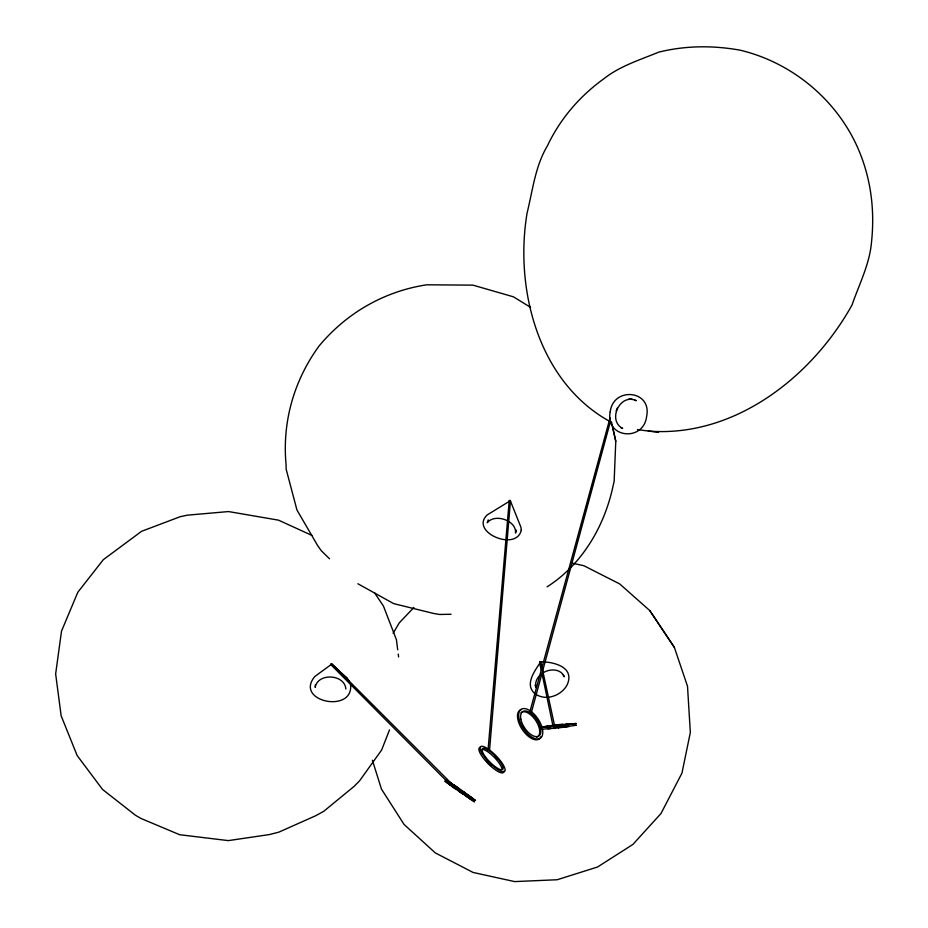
<?xml version="1.0" encoding="UTF-8"?>
<svg xmlns="http://www.w3.org/2000/svg" width="928" height="928" viewBox="0 0 928 928"><rect width="100%" height="100%" fill="white"/><g stroke="black" fill="none" stroke-linecap="round" stroke-linejoin="round"><path stroke-width="1.39" d="M542.23 674.54L553.018 726.102L553.993 725.197M553.378 726.137L553.54 725.499M541.36 670.364C541.407 669.958 537.846 658.787 540.838 662.07M553.018 726.102L553.529 725.232M451.739 785.471L451.901 786.376L474.544 801.885L463.327 793.649M611.436 421.741L615.774 441.252L614.15 481.319L613.095 485.796C604.627 526.072 582.204 564.468 547.102 586.844M315.346 684.841L315.218 687.381C317.701 672.533 344.752 674.111 345.854 688.994M488.14 749.047L509.205 500.853L509.843 500.227L510.458 500.818L489.497 750.671M616.215 410.907L617.306 408.042M510.458 500.818L509.82 501.445L509.205 500.853M531.245 712.321L530.306 711.347M529.9 711.73L610.067 417.844M531.466 712.078L610.172 422.472M516.444 530.178L515.516 533.055C516.815 520.492 494.717 513.08 487.258 522.754L488.209 519.889M389.516 729.895L381.617 750.033L359.623 780.761L354.148 786.341L323.756 811.292L315.694 815.735L278.76 832.184L269.108 834.608L228.358 840.617L179.661 834.724L140.836 818.392L135.395 815.225L102.521 789.426L77.128 755.485L61.155 715.824L55.645 673.925L61.515 631.133L77.778 592.319L103.31 559.677L141.555 531.315L180.171 516.71L187.479 515.156L228.52 511.56L278.551 520.167L311.82 535.363M489.74 751.204L489.265 750.323M393.112 633.302L399.284 622.839L413.911 607.446M452.33 785.598L452.388 786.7L453.444 786.399M331.795 664.529L331.076 663.566L331.052 664.761M539.934 675.294C536.778 678.38 534.667 683.043 536.048 687.451L535.062 685.282M531.303 713.017L531.326 712.252L530.317 712.205M347.362 678.496L331.586 664.239L314.766 676.547C293.77 701.812 354.345 713.98 350.517 684.238M542.323 673.334C548.796 668.566 560.837 668.137 564.201 676.802L563.192 674.644M540.595 662.488L539.609 662M530.259 711.509L531.396 711.672M541.036 727.1L550.814 725.673M547.682 726.114L543.193 727.065L550.675 726.821M452.446 786.457L447.83 782.281M565.871 725.162L573.411 723.77L565.836 724.037M566.057 726.902L569.2 726.45M549.434 725.719L576.218 723.457L553.587 726.682M562.391 727.366L564.839 727.053M558.262 726.206L562.936 725.661M554.631 726.937L558.517 726.485M558.459 727.946L576.404 725.197L575.766 725.058M562.936 724.165L553.726 725.174L554.492 725.232M553.784 728.434L558.459 727.819M554.329 726.485L540.954 727.517M562.403 726.079L566.022 725.754M554.526 728.225L541.152 729.246M648.359 431.068C734.28 437.842 811.942 377.128 852.032 304.976C859.096 284.42 869.49 264.515 871.462 242.637C874.663 212.953 871.659 183.57 860.94 155.602C841.046 103.263 794.229 62.895 739.79 50.112C712.658 45.321 685.537 45.518 658.729 52.142C640.007 59.879 619.916 66.027 603.884 78.741C579.548 96.303 560.199 118.83 547.323 145.998C535.166 166.344 532.684 190.449 527.081 213.034C514.402 289.084 538.263 381.71 609.568 421.335M547.74 728.793L550.872 728.561M451.066 614.255L439.663 614.475L433.388 613.408L393.658 603.618L357.872 583.747M629.08 398.68L631.922 399.028M637.49 429.618L658.544 432.367M489.207 749.824L488.047 750.3L489.601 750.323M572.611 563.25L583.863 565.72L619.742 583.956L649.797 610.601L674.354 647.384L687.509 686.244L690.339 732.47L681.941 773.163L660.98 813.531L632.931 844.41L597.516 867.03L557.16 879.744L514.68 881.6L473.094 872.448L435.336 852.925L404.063 824.447L381.443 789.055L372.406 760.241M634.566 400.038L636.237 400.699C620.113 392.788 607.04 420.314 622.665 428.458L621.018 427.762M472.665 798.544L473.21 798.834L467.329 794.368M530.572 307.354L513.404 296.809L472.944 285.14L426.636 284.803C384.169 291.334 346.527 312.991 319.081 345.993C293.886 380.515 282.054 422.112 286.079 464.719L286.149 469.197L296.96 510.029L317.968 546.116L321.332 550.756L329.533 558.795M535.734 694.19C546.348 701.394 562.275 695.316 567.472 684.122C574.594 666.826 553.575 661.873 540.769 661.722C535.352 670.178 524.03 684.319 534.806 693.576M452.064 783.719L448.154 781.248L449.674 782.501M469.22 796.305L471.296 797.686M471.621 798.01L475.542 800.47L464.325 792.222M466.575 794.507L470.798 797.465M465.578 795.911L472.213 800.249L468.86 797.639M453.618 784.682L465.009 792.64M457.806 787.652L445.834 779.624L449.906 782.803M456.796 789.078L447.157 782.664L448.676 783.916M460.288 790.146L464.046 792.837M459.221 791.572L463.06 794.252M457.075 787.884L459.221 789.392M452.899 784.972L455.242 786.642M467.561 796.607L444.825 781.04L450.59 785.343M456.089 789.287L448.908 784.206M451.588 783.928L454.117 785.761M331.586 664.239L347.188 678.264L349.16 681.001M331.806 663.74L453.026 785.1M330.797 664.576L445.788 780.228M374.622 592.911L383.45 606.077L396.43 639.74L397.694 649.762M674.354 647.384L649.797 610.601M615.774 441.252L612.561 427.042M540.792 661.734L554.573 725.708M398.24 654.066L398.599 656.931M503.95 771.087A17.249 4.779 45.6 0 1 488.151 763.663A17.249 4.779 45.6 0 1 480.611 747.388M494.682 756.668A17.249 4.779 45.6 0 1 496.967 759.127M491.422 765.704A14.546 4.025 45.6 0 1 486.11 760.31M482.305 749.383A14.546 4.025 45.6 0 1 494.172 757.213A14.546 4.025 45.6 0 1 501.99 769.382M542.486 729.327A17.354 8.77 56.4 0 1 527.522 733.665A17.354 8.77 56.4 0 1 522.035 708.876A17.354 8.77 56.4 0 1 542.207 728.074M541.047 736.472A17.342 8.781 56.4 0 1 523.067 730.672A17.342 8.781 56.4 0 1 521.408 709.502M520.979 712.762A14.628 7.401 56.4 0 1 536.059 721.033A14.628 7.401 56.4 0 1 536.465 737.296M521.292 530.155C516.374 552.148 469.313 531.976 487.165 514.947L510.33 500.726L520.921 527.243L521.292 530.155M610.218 411.823C604.789 438.062 643.522 442.296 646.619 416.486C652.233 389.876 613.141 386.442 610.218 411.823M481.748 752.886A17.249 4.768 45.6 0 0 503.463 771.806A17.249 4.768 45.6 0 0 492.501 752.411A17.249 4.768 45.6 0 0 481.748 752.886M483.442 753.838A14.546 4.025 45.6 0 0 501.758 769.799A14.546 4.025 45.6 0 0 492.524 753.455A14.546 4.025 45.6 0 0 483.442 753.838M520.84 719.119A14.639 7.401 56.4 0 0 537.672 736.496A14.639 7.401 56.4 0 0 533.728 715.72A14.639 7.401 56.4 0 0 520.84 719.119"/></g></svg>
